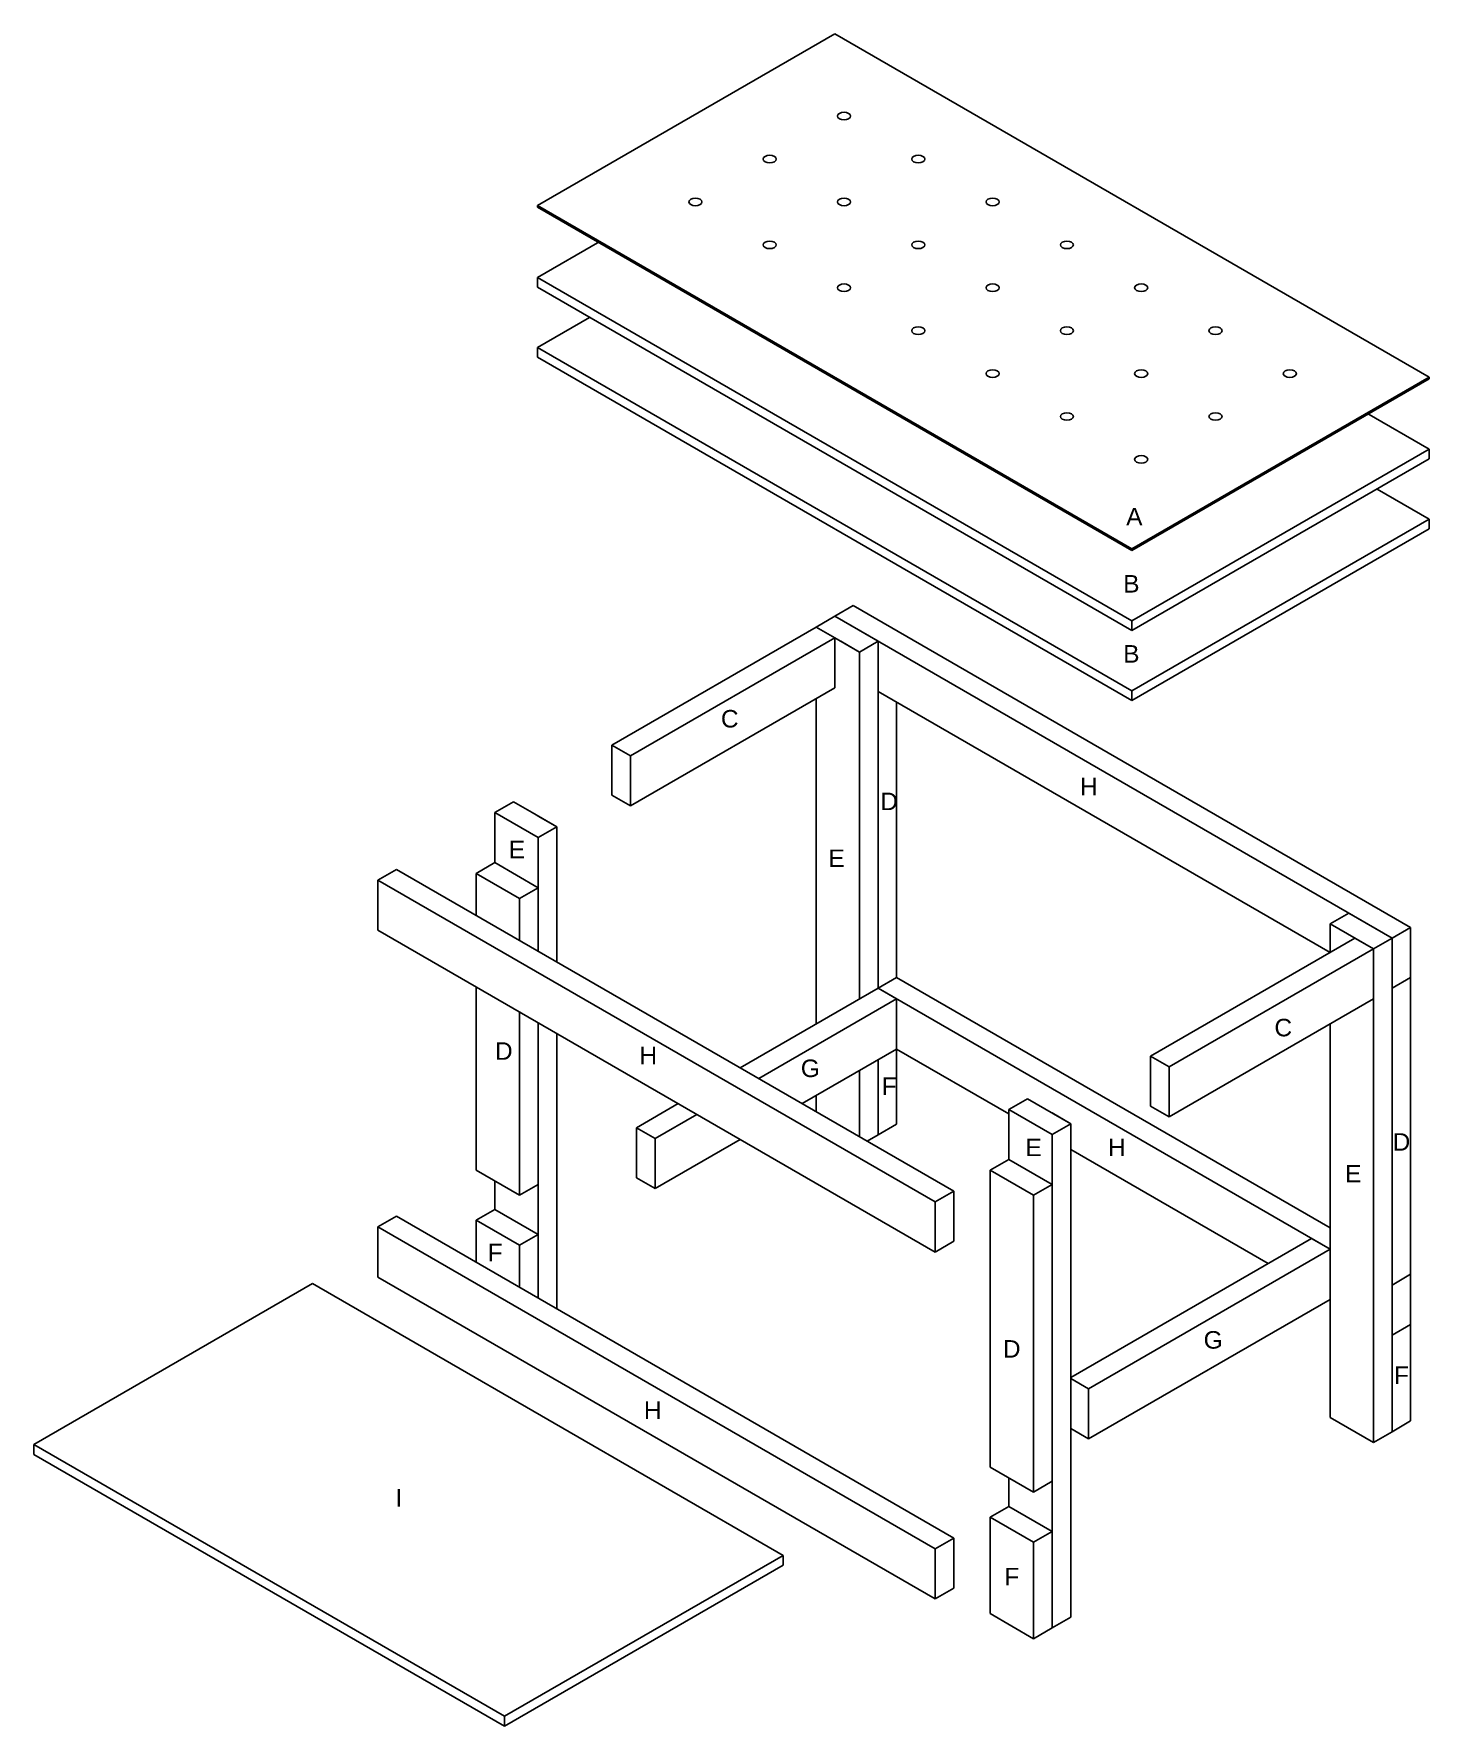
# Model space of a CAD drawing. Header units: inches. Extents: x 4.2 to 83.8, y -20.5 to 76.1.
import ezdxf

# ---------------------------------------------------------------- set-up
doc = ezdxf.new("R2010")
doc.units = ezdxf.units.IN
doc.header["$MEASUREMENT"] = 0
doc.layers.get('0').update_dxf_attribs({"lineweight": 25})
doc.styles.add('textstyle11', font='')
doc.styles.add('textstyle12', font='')
doc.styles.add('textstyle13', font='')
doc.styles.add('textstyle14', font='')
doc.styles.add('textstyle15', font='')
doc.styles.add('textstyle16', font='')
doc.styles.add('textstyle17', font='')
doc.styles.add('textstyle18', font='')
doc.styles.add('textstyle19', font='')
doc.styles.add('textstyle20', font='')
doc.styles.add('textstyle21', font='')
doc.styles.add('textstyle22', font='')
doc.styles.add('textstyle23', font='')
doc.styles.add('textstyle24', font='')
doc.styles.add('textstyle25', font='')
doc.styles.add('textstyle26', font='')
doc.styles.add('textstyle27', font='')
doc.styles.add('textstyle28', font='')
doc.styles.add('textstyle29', font='')
doc.styles.add('textstyle30', font='')
doc.styles.add('textstyle31', font='')
doc.styles.add('textstyle32', font='')
doc.styles.add('textstyle33', font='')
doc.styles.add('textstyle34', font='')
doc.styles.get('textstyle11').set_extended_font_data('Arial')
doc.styles.get('textstyle12').set_extended_font_data('Arial')
doc.styles.get('textstyle13').set_extended_font_data('Arial')
doc.styles.get('textstyle14').set_extended_font_data('Arial')
doc.styles.get('textstyle15').set_extended_font_data('Arial')
doc.styles.get('textstyle16').set_extended_font_data('Arial')
doc.styles.get('textstyle17').set_extended_font_data('Arial')
doc.styles.get('textstyle18').set_extended_font_data('Arial')
doc.styles.get('textstyle19').set_extended_font_data('Arial')
doc.styles.get('textstyle20').set_extended_font_data('Arial')
doc.styles.get('textstyle21').set_extended_font_data('Arial')
doc.styles.get('textstyle22').set_extended_font_data('Arial')
doc.styles.get('textstyle23').set_extended_font_data('Arial')
doc.styles.get('textstyle24').set_extended_font_data('Arial')
doc.styles.get('textstyle25').set_extended_font_data('Arial')
doc.styles.get('textstyle26').set_extended_font_data('Arial')
doc.styles.get('textstyle27').set_extended_font_data('Arial')
doc.styles.get('textstyle28').set_extended_font_data('Arial')
doc.styles.get('textstyle29').set_extended_font_data('Arial')
doc.styles.get('textstyle30').set_extended_font_data('Arial')
doc.styles.get('textstyle31').set_extended_font_data('Arial')
doc.styles.get('textstyle32').set_extended_font_data('Arial')
doc.styles.get('textstyle33').set_extended_font_data('Arial')
doc.styles.get('textstyle34').set_extended_font_data('Arial')

msp = doc.modelspace()

# ---------------------------------------------------------------- linework, layer by layer
for p, q in [((49.894, 76.056), (32.923, 66.259)), ((83.834, 56.461), (49.894, 76.056)), ((32.923, 66.259), (66.864, 46.663)), ((32.923, 66.157), (32.923, 66.259)), ((32.923, 66.157), (66.864, 46.561)), ((36.476, 64.208), (32.923, 62.157)), ((36.962, 63.927), (36.874, 63.876)), ((32.923, 62.157), (66.864, 42.561)), ((32.923, 61.595), (32.923, 62.157)), ((39.94, 62.208), (39.852, 62.157)), ((40.426, 61.927), (40.338, 61.876)), ((32.923, 61.595), (66.864, 42)), ((35.901, 59.876), (32.923, 58.157)), ((32.923, 58.157), (66.864, 38.561)), ((32.923, 57.595), (32.923, 58.157)), ((32.923, 57.595), (66.864, 38)), ((66.864, 46.663), (83.834, 56.461)), ((66.864, 46.561), (83.834, 56.359)), ((83.834, 56.359), (83.834, 56.461)), ((79.883, 54.078), (79.795, 54.129)), ((80.281, 54.41), (83.834, 52.359)), ((66.864, 42.561), (83.834, 52.359)), ((76.817, 52.41), (76.906, 52.359)), ((83.834, 51.798), (83.834, 52.359)), ((66.864, 42), (83.834, 51.798)), ((76.419, 52.078), (76.331, 52.129)), ((80.856, 50.078), (83.834, 48.359)), ((66.864, 38.561), (83.834, 48.359)), ((83.834, 47.798), (83.834, 48.359)), ((66.864, 38), (83.834, 47.798)), ((66.864, 46.561), (66.864, 46.663)), ((48.833, 42.201), (49.894, 42.813)), ((50.954, 43.426), (49.894, 42.813)), ((81.712, 24.443), (49.894, 42.813)), ((52.368, 41.384), (49.894, 42.813)), ((50.954, 43.426), (82.773, 25.055)), ((66.864, 42), (66.864, 42.561)), ((37.166, 35.465), (48.833, 42.201)), ((49.894, 41.588), (38.227, 34.853)), ((49.894, 41.588), (38.227, 34.853)), ((49.894, 41.588), (48.833, 42.201)), ((51.308, 40.772), (49.894, 41.588)), ((49.894, 38.731), (49.894, 41.588)), ((50.247, 41.384), (51.308, 40.772)), ((51.308, 40.772), (52.368, 41.384)), ((51.308, 40.772), (51.308, 20.972)), ((51.308, 38.731), (51.308, 40.772)), ((52.368, 21.585), (52.368, 41.384)), ((52.368, 38.527), (52.368, 41.384)), ((49.894, 38.731), (38.227, 31.995)), ((48.833, 19.544), (48.833, 38.118)), ((52.368, 38.527), (52.368, 21.585)), ((52.368, 38.527), (78.177, 23.626)), ((53.429, 22.197), (53.429, 37.914)), ((66.864, 38), (66.864, 38.561)), ((37.166, 35.465), (38.227, 34.853)), ((37.166, 32.607), (37.166, 35.465)), ((38.227, 31.995), (38.227, 34.853)), ((30.491, 31.611), (31.551, 32.223)), ((32.612, 31.611), (31.551, 32.223)), ((37.166, 32.607), (38.227, 31.995)), ((32.965, 30.182), (30.491, 31.611)), ((30.491, 28.753), (30.491, 31.611)), ((34.026, 30.794), (32.612, 31.611)), ((34.026, 30.794), (32.965, 31.407)), ((32.965, 30.182), (34.026, 30.794)), ((32.965, 23.699), (32.965, 30.182)), ((32.965, 27.324), (32.965, 30.182)), ((32.965, 30.182), (32.965, 28.141)), ((34.026, 30.794), (34.026, 23.086)), ((24.876, 28.369), (23.815, 27.757)), ((24.876, 28.369), (56.695, 9.998)), ((29.43, 28.141), (30.491, 28.753)), ((31.905, 26.712), (29.43, 28.141)), ((29.43, 25.74), (29.43, 28.141)), ((32.965, 27.324), (30.491, 28.753)), ((55.634, 9.386), (23.815, 27.757)), ((23.815, 27.757), (23.815, 24.899)), ((31.905, 26.712), (32.965, 27.324)), ((31.905, 26.712), (32.965, 27.324)), ((32.965, 27.324), (32.965, 23.699)), ((31.905, 24.311), (31.905, 26.712)), ((78.177, 25.259), (79.238, 25.871)), ((80.652, 23.83), (78.177, 25.259)), ((78.177, 23.626), (78.177, 25.259)), ((81.712, 24.443), (79.238, 25.871)), ((23.815, 24.899), (55.634, 6.528)), ((67.924, 17.707), (79.591, 24.443)), ((79.591, 24.443), (80.652, 23.83)), ((79.591, 24.443), (80.652, 23.83)), ((80.652, 23.83), (81.712, 24.443)), ((82.773, 25.055), (81.712, 24.443)), ((81.712, -3.726), (81.712, 24.443)), ((81.712, 21.585), (81.712, 24.443)), ((81.712, 21.585), (81.712, 24.443)), ((82.773, 25.055), (82.773, 22.197)), ((80.652, 23.83), (68.985, 17.094)), ((80.652, 23.83), (80.652, -4.338)), ((80.652, 21.789), (80.652, 23.83)), ((80.652, 23.83), (80.652, 20.972)), ((29.43, 11.199), (29.43, 21.657)), ((52.368, 21.585), (44.497, 17.041)), ((53.429, 22.197), (52.368, 21.585)), ((78.177, 6.684), (52.368, 21.585)), ((53.429, 20.972), (52.368, 21.585)), ((53.429, 22.197), (78.177, 7.909)), ((82.773, 22.197), (81.712, 21.585)), ((82.773, 22.197), (81.712, 21.585)), ((82.773, 22.197), (81.712, 21.585)), ((81.712, 21.585), (81.712, -3.726)), ((82.773, 5.255), (82.773, 22.197)), ((53.429, 20.972), (45.558, 16.428)), ((48.833, 21.021), (48.833, 21.021)), ((53.429, 20.972), (53.429, 18.115)), ((80.652, 20.972), (68.985, 14.237)), ((31.905, 9.77), (31.905, 20.229)), ((32.965, 3.899), (32.965, 19.616)), ((32.965, 19.616), (32.965, 3.899)), ((78.177, -2.909), (78.177, 19.544)), ((34.026, 19.004), (34.026, 10.995)), ((48.033, 14.999), (53.429, 18.115)), ((52.368, 13.216), (52.368, 17.502)), ((53.429, 18.115), (59.835, 14.417)), ((53.429, 13.828), (53.429, 18.115)), ((68.985, 17.094), (67.924, 17.707)), ((67.924, 14.849), (67.924, 17.707)), ((51.308, 16.89), (51.308, 13.109)), ((68.985, 14.237), (68.985, 17.094)), ((48.833, 14.537), (48.833, 15.461)), ((40.962, 14.999), (38.58, 13.624)), ((59.835, 14.669), (60.895, 15.281)), ((62.309, 13.24), (59.835, 14.669)), ((59.835, 11.811), (59.835, 14.669)), ((63.37, 13.853), (60.895, 15.281)), ((68.985, 14.237), (67.924, 14.849)), ((38.58, 13.624), (38.58, 10.767)), ((38.58, 13.624), (39.641, 13.012)), ((42.023, 14.387), (39.641, 13.012)), ((52.368, 13.216), (53.429, 13.828)), ((63.37, 13.853), (62.309, 14.465)), ((62.309, 13.24), (63.37, 13.853)), ((63.37, 13.853), (63.37, -14.316)), ((39.641, 13.012), (39.641, 10.154)), ((39.641, 10.154), (44.497, 12.958)), ((51.745, 12.856), (52.368, 13.216)), ((62.309, -14.928), (62.309, 13.24)), ((62.309, 10.383), (62.309, 13.24)), ((62.309, 13.24), (62.309, 11.199)), ((58.774, 11.199), (59.835, 11.811)), ((62.309, 10.383), (59.835, 11.811)), ((63.37, 12.375), (74.642, 5.868)), ((31.905, 9.77), (29.43, 11.199)), ((34.026, 9.77), (34.026, 10.995)), ((38.58, 10.767), (39.641, 10.154)), ((61.249, 9.77), (58.774, 11.199)), ((58.774, -5.743), (58.774, 11.199)), ((30.491, 8.954), (30.491, 10.587)), ((32.965, 10.383), (31.905, 9.77)), ((32.965, 10.383), (32.965, 7.525)), ((34.026, 9.77), (34.026, 3.287)), ((55.634, 9.386), (56.695, 9.998)), ((56.695, 9.998), (56.695, 7.141)), ((61.249, 9.77), (62.309, 10.383)), ((61.249, 9.77), (62.309, 10.383)), ((61.249, -7.172), (61.249, 9.77)), ((62.309, 10.383), (62.309, -14.928)), ((30.491, 8.954), (29.43, 8.341)), ((32.965, 7.525), (30.491, 8.954)), ((55.634, 6.528), (55.634, 9.386)), ((24.876, 8.57), (23.815, 7.957)), ((55.634, -10.413), (23.815, 7.957)), ((23.815, 7.957), (23.815, 5.1)), ((24.876, 8.57), (56.695, -9.801)), ((29.43, 8.341), (29.43, 5.94)), ((31.905, 6.913), (29.43, 8.341)), ((32.965, 7.525), (31.905, 6.913)), ((31.905, 4.511), (31.905, 6.913)), ((56.695, 7.141), (55.634, 6.528)), ((77.116, 7.297), (63.37, -0.64)), ((78.177, 6.684), (77.116, 7.297)), ((78.177, 6.684), (64.389, -1.276)), ((78.177, 3.827), (78.177, 6.684)), ((81.712, 5.868), (81.712, 3.01)), ((23.815, 5.1), (55.634, -13.271)), ((80.652, 2.398), (80.652, 5.255)), ((82.773, 5.255), (81.712, 4.643)), ((82.773, 5.255), (81.712, 4.643)), ((82.773, 5.255), (82.773, 2.398)), ((4.166, -4.459), (20.076, 4.727)), ((20.076, 4.727), (46.945, -10.786)), ((81.712, 1.785), (81.712, 4.643)), ((64.389, -4.134), (78.177, 3.827)), ((82.773, 2.398), (81.712, 1.785)), ((82.773, 2.398), (81.712, 1.785)), ((82.773, -3.113), (82.773, 2.398)), ((63.37, -0.688), (64.389, -1.276)), ((64.389, -1.276), (64.389, -4.134)), ((63.37, -3.546), (64.389, -4.134)), ((80.652, -4.338), (78.177, -2.909)), ((80.652, -4.338), (81.712, -3.726)), ((81.712, -3.726), (82.773, -3.113)), ((4.166, -5.02), (4.166, -4.459)), ((31.036, -19.972), (4.166, -4.459)), ((4.166, -5.02), (31.036, -20.533)), ((61.249, -7.172), (58.774, -5.743)), ((59.835, -7.988), (59.835, -6.355)), ((62.309, -6.559), (61.249, -7.172)), ((59.835, -7.988), (58.774, -8.6)), ((58.774, -8.6), (58.774, -14.112)), ((61.249, -10.029), (58.774, -8.6)), ((62.309, -9.417), (59.835, -7.988)), ((62.309, -9.417), (61.249, -10.029)), ((56.695, -9.801), (55.634, -10.413)), ((55.634, -13.271), (55.634, -10.413)), ((56.695, -9.801), (56.695, -12.659)), ((61.249, -15.541), (61.249, -10.029)), ((46.945, -10.786), (31.036, -19.972)), ((31.036, -20.533), (46.945, -11.348)), ((46.945, -11.348), (46.945, -10.786)), ((56.695, -12.659), (55.634, -13.271)), ((58.774, -14.112), (61.249, -15.541)), ((63.37, -14.316), (62.309, -14.928)), ((62.309, -14.928), (61.249, -15.541)), ((31.036, -20.533), (31.036, -19.972))]:
    msp.add_line(p, q)
for centre, major_axis in [((50.424, 71.362), (-0.375, 0)), ((46.181, 68.912), (0.375, 0)), ((54.666, 68.912), (0.375, 0)), ((41.939, 66.463), (0.375, 0)), ((50.424, 66.463), (-0.375, 0)), ((58.909, 66.463), (-0.375, 0)), ((46.181, 64.013), (0.375, 0)), ((54.666, 64.013), (0.375, 0)), ((63.151, 64.013), (0.375, 0)), ((50.424, 61.564), (0.375, 0)), ((58.909, 61.564), (-0.375, 0)), ((67.394, 61.564), (0.375, 0)), ((54.666, 59.115), (0.375, 0)), ((63.151, 59.115), (0.375, 0)), ((71.636, 59.115), (0.375, 0)), ((58.909, 56.665), (0.375, 0)), ((67.394, 56.665), (-0.375, 0)), ((75.879, 56.665), (-0.375, 0)), ((63.151, 54.216), (-0.375, 0)), ((71.636, 54.216), (-0.375, 0)), ((67.394, 51.766), (0.375, 0))]:
    msp.add_ellipse(centre, major_axis=major_axis, ratio=0.57735)

# ---------------------------------------------------------------- texts
at = {"char_height": 1}
for s, insert, attachment_point, style in [('A', (67, 48.5), 5, 'textstyle11'), ('B', (66.83, 44.669), 5, 'textstyle12'), ('B', (66.83, 40.669), 5, 'textstyle13'), ('C', (43.9, 36.959), 5, 'textstyle15'), ('H', (64.406, 32.595), 8, 'textstyle30'), ('D', (53, 31.75), 8, 'textstyle22'), ('E', (31.75, 29.5), 5, 'textstyle20'), ('E', (50, 29), 5, 'textstyle18'), ('C', (75.502, 19.332), 5, 'textstyle14'), ('D', (31, 18), 5, 'textstyle21'), ('H', (39.25, 17.25), 8, 'textstyle31'), ('G', (48.5, 16.5), 8, 'textstyle28'), ('F', (53, 15.5), 8, 'textstyle26'), ('E', (61.25, 12.5), 5, 'textstyle17'), ('H', (66, 12), 8, 'textstyle33'), ('D', (82.25, 12.312), 8, 'textstyle23'), ('E', (79.5, 11), 5, 'textstyle19'), ('F', (30.5, 6), 8, 'textstyle25'), ('G', (71.5, 1), 8, 'textstyle29'), ('D', (60, 1), 5, 'textstyle16'), ('F', (82.25, -1), 8, 'textstyle27'), ('H', (39.5, -3), 8, 'textstyle32'), ('I', (25, -8), 8, 'textstyle34'), ('F', (60, -12.5), 8, 'textstyle24')]:
    msp.add_mtext(s, dxfattribs=dict(at, insert=insert, attachment_point=attachment_point, style=style))

doc.saveas('drawing.dxf')
